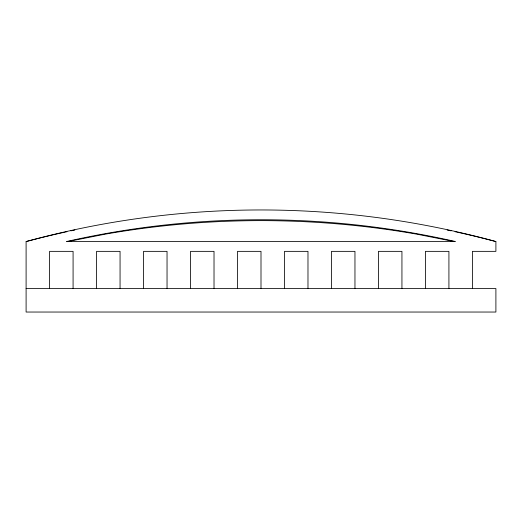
<?xml version="1.0" encoding="UTF-8"?>
<svg xmlns="http://www.w3.org/2000/svg" width="522" height="522" viewBox="0 0 522 522"><rect width="100%" height="100%" fill="white"/><g stroke="black" fill="none" stroke-linecap="round" stroke-linejoin="round"><path stroke-width="0.78" d="M67.723 241.569L105.098 234.182A903.445 903.445 0 0 1 416.902 234.182L454.277 241.569M26.1 288.549L495.9 288.549L495.9 312.039L26.1 312.039L26.1 241.569A913.232 913.232 0 0 1 64.571 232.218M457.429 232.218A913.232 913.232 0 0 1 495.9 241.569L495.9 251.356L472.41 251.356L472.41 288.549M448.92 288.549L448.92 251.356L425.43 251.356L425.43 288.549M401.94 288.549L401.94 251.356L378.45 251.356L378.45 288.549M354.96 288.549L354.96 251.356L331.47 251.356L331.47 288.549M307.98 288.549L307.98 251.356L284.49 251.356L284.49 288.549M261 288.549L261 251.356L237.51 251.356L237.51 288.549M214.02 288.549L214.02 251.356L190.53 251.356L190.53 288.549M167.04 288.549L167.04 251.356L143.55 251.356L143.55 288.549M120.06 288.549L120.06 251.356L96.57 251.356L96.57 288.549M73.08 288.549L73.08 251.356L49.59 251.356L49.59 288.549M65.361 232.042A913.232 913.232 0 0 1 66.94 231.703M70.888 230.848A913.232 913.232 0 0 1 74.842 230.019M447.158 230.019A913.232 913.232 0 0 1 451.112 230.848M455.06 231.703A913.232 913.232 0 0 1 456.639 232.042M26.1 241.569A888.588 888.588 0 0 1 495.9 241.569M66.699 241.497L455.301 241.497A878.8 878.8 0 0 0 66.699 241.497"/></g></svg>
